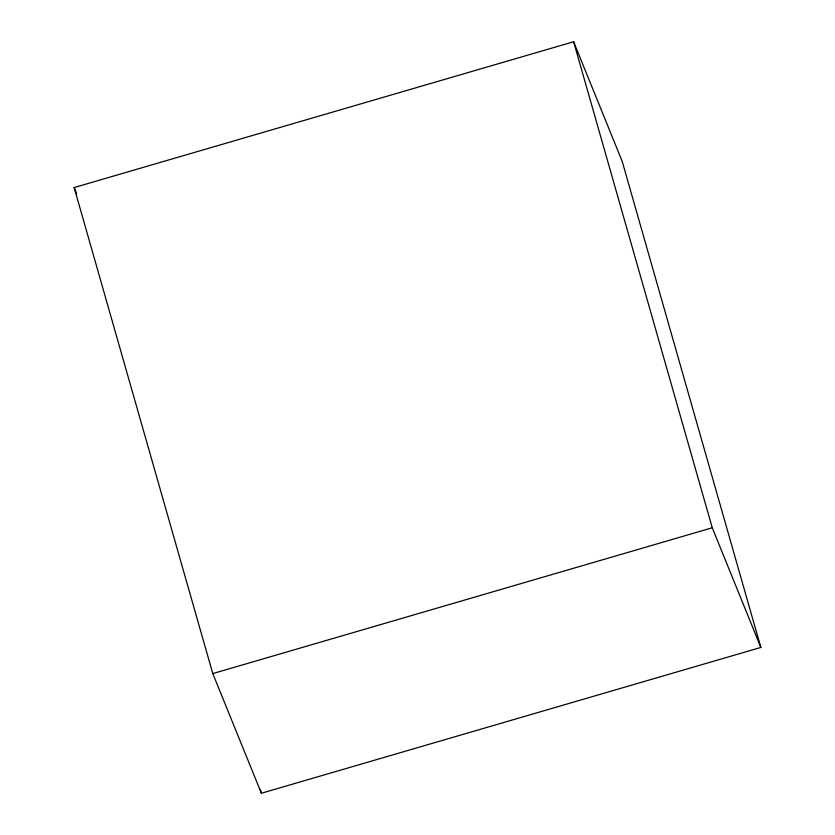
<?xml version="1.0" encoding="UTF-8"?>
<svg xmlns="http://www.w3.org/2000/svg" width="835" height="835" viewBox="0 0 835 835"><rect width="100%" height="100%" fill="white"/><g stroke="black" fill="none" stroke-linecap="round" stroke-linejoin="round"><path stroke-width="1.25" d="M74.148 187.562L573.624 41.75L622.211 161.416L760.852 647.438L261.376 793.25L212.789 673.584L74.148 187.562L76.611 193.605M212.789 673.584L712.255 527.772L760.852 647.438M573.624 41.75L712.255 527.772M260.301 789.492L261.376 793.25"/></g></svg>
